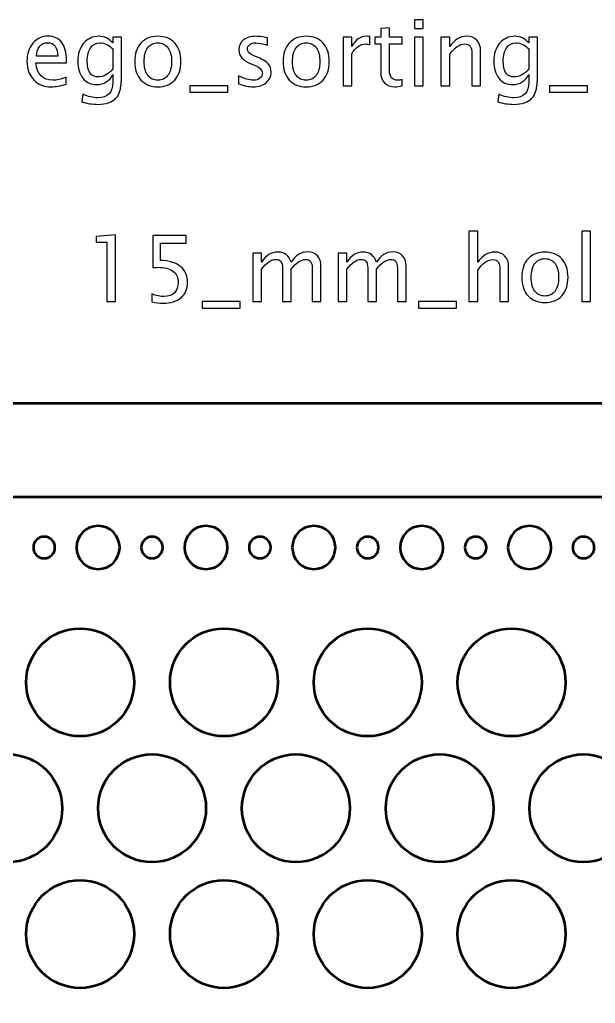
# Model space of a CAD drawing. Header units: centimetres. Extents: x -44 to 44, y -29.8 to 29.1.
# Drawn here: x -4.84 to 3.16, y 15.41 to 29.09 of the extents above; entities that cross this region are included whole.
import ezdxf

# ---------------------------------------------------------------- set-up
doc = ezdxf.new("R2010")
doc.units = ezdxf.units.CM
doc.header["$MEASUREMENT"] = 0
doc.layers.add('Layer 1', color=7, linetype='Continuous')

msp = doc.modelspace()

# ---------------------------------------------------------------- linework, layer by layer
at = {"layer": 'Layer 1', "color": 4, "lineweight": 53}
msp.add_lwpolyline([(-14, 0.25), (14, 0.25), (14, 23.75), (-14, 23.75), (-14, 0.25)], close=True, dxfattribs=at)
at = {"layer": 'Layer 1', "lineweight": 53}
for centre in [(-3.99998, 19.87498), (-1.99998, 19.87498), (0.00002, 19.87498), (2.00002, 19.87498), (-4.99998, 18.12498), (-2.99998, 18.12498), (-0.99998, 18.12498), (1.00002, 18.12498), (3.00002, 18.12498), (-3.99998, 16.37498), (-1.99998, 16.37498), (0.00002, 16.37498), (2.00002, 16.37498)]:
    msp.add_ellipse(centre, major_axis=(0, 0.75002), ratio=1, dxfattribs=at)
at = {"layer": 'Layer 1'}
for points, knots in [([(0.65056, 28.96673), (0.65056, 28.96673), (0.65056, 29.08865), (0.65056, 29.08865), (0.65056, 29.08865), (0.65056, 29.08865), (0.77248, 29.08865), (0.77248, 29.08865), (0.77248, 29.08865), (0.77248, 29.08865), (0.77248, 28.96673), (0.77248, 28.96673), (0.77248, 28.96673), (0.77248, 28.96673), (0.65056, 28.96673), (0.65056, 28.96673)], [0, 0, 0, 0, 0.2, 0.2, 0.2, 0.2, 0.4, 0.4, 0.4, 0.4, 0.6, 0.6, 0.6, 0.6, 1, 1, 1, 1]), ([(-4.19237, 28.19203), (-4.27428, 28.16748), (-4.34435, 28.1552), (-4.40277, 28.1552), (-4.40277, 28.1552), (-4.50246, 28.1552), (-4.58353, 28.18822), (-4.64597, 28.25405), (-4.64597, 28.25405), (-4.70841, 28.31988), (-4.73974, 28.40518), (-4.73974, 28.51017), (-4.73974, 28.51017), (-4.73974, 28.61198), (-4.71222, 28.69559), (-4.65698, 28.76099), (-4.65698, 28.76099), (-4.60173, 28.82618), (-4.53104, 28.85878), (-4.44489, 28.85878), (-4.44489, 28.85878), (-4.3634, 28.85878), (-4.30032, 28.82978), (-4.25587, 28.77179), (-4.25587, 28.77179), (-4.21142, 28.71379), (-4.18919, 28.63166), (-4.18919, 28.52519), (-4.18919, 28.52519), (-4.18919, 28.52519), (-4.18983, 28.48794), (-4.18983, 28.48794), (-4.18983, 28.48794), (-4.18983, 28.48794), (-4.61528, 28.48794), (-4.61528, 28.48794), (-4.61528, 28.48794), (-4.5975, 28.32707), (-4.51897, 28.24664), (-4.37991, 28.24664), (-4.37991, 28.24664), (-4.32889, 28.24664), (-4.26645, 28.26103), (-4.19237, 28.28982), (-4.19237, 28.28982), (-4.19237, 28.28982), (-4.19237, 28.19203), (-4.19237, 28.19203)], [0, 0, 0, 0, 0.07692308, 0.07692308, 0.07692308, 0.07692308, 0.15384615, 0.15384615, 0.15384615, 0.15384615, 0.23076923, 0.23076923, 0.23076923, 0.23076923, 0.30769231, 0.30769231, 0.30769231, 0.30769231, 0.38461538, 0.38461538, 0.38461538, 0.38461538, 0.46153846, 0.46153846, 0.46153846, 0.46153846, 0.53846154, 0.53846154, 0.53846154, 0.53846154, 0.61538462, 0.61538462, 0.61538462, 0.61538462, 0.69230769, 0.69230769, 0.69230769, 0.69230769, 0.76923077, 0.76923077, 0.76923077, 0.76923077, 0.84615385, 0.84615385, 0.84615385, 0.84615385, 1, 1, 1, 1]), ([(-3.97626, 27.94692), (-3.97626, 27.94692), (-3.96187, 28.05233), (-3.96187, 28.05233), (-3.96187, 28.05233), (-3.89117, 28.01931), (-3.82111, 28.0028), (-3.75189, 28.0028), (-3.75189, 28.0028), (-3.61452, 28.0028), (-3.54573, 28.07561), (-3.54573, 28.22103), (-3.54573, 28.22103), (-3.54573, 28.22103), (-3.54573, 28.32686), (-3.54573, 28.32686), (-3.54573, 28.32686), (-3.5669, 28.2822), (-3.59695, 28.2477), (-3.63611, 28.22293), (-3.63611, 28.22293), (-3.67527, 28.19817), (-3.71887, 28.18568), (-3.76692, 28.18568), (-3.76692, 28.18568), (-3.84841, 28.18568), (-3.91297, 28.21489), (-3.9606, 28.27331), (-3.9606, 28.27331), (-4.00822, 28.33173), (-4.03214, 28.41089), (-4.03214, 28.5108), (-4.03214, 28.5108), (-4.03214, 28.61304), (-4.00505, 28.69643), (-3.95086, 28.76099), (-3.95086, 28.76099), (-3.89646, 28.82534), (-3.8264, 28.85751), (-3.74025, 28.85751), (-3.74025, 28.85751), (-3.6649, 28.85751), (-3.59992, 28.82703), (-3.54573, 28.76586), (-3.54573, 28.76586), (-3.54573, 28.76586), (-3.54573, 28.84354), (-3.54573, 28.84354), (-3.54573, 28.84354), (-3.54573, 28.84354), (-3.42381, 28.84354), (-3.42381, 28.84354), (-3.42381, 28.84354), (-3.42381, 28.84354), (-3.42381, 28.35417), (-3.42381, 28.35417), (-3.42381, 28.35417), (-3.42381, 28.24897), (-3.42931, 28.17108), (-3.44032, 28.12049), (-3.44032, 28.12049), (-3.45111, 28.0699), (-3.47186, 28.02841), (-3.50191, 27.99624), (-3.50191, 27.99624), (-3.55525, 27.93972), (-3.63865, 27.91136), (-3.75189, 27.91136), (-3.75189, 27.91136), (-3.82957, 27.91136), (-3.90429, 27.92321), (-3.97626, 27.94692)], [0, 0, 0, 0, 0.05263158, 0.05263158, 0.05263158, 0.05263158, 0.10526316, 0.10526316, 0.10526316, 0.10526316, 0.15789474, 0.15789474, 0.15789474, 0.15789474, 0.21052632, 0.21052632, 0.21052632, 0.21052632, 0.26315789, 0.26315789, 0.26315789, 0.26315789, 0.31578947, 0.31578947, 0.31578947, 0.31578947, 0.36842105, 0.36842105, 0.36842105, 0.36842105, 0.42105263, 0.42105263, 0.42105263, 0.42105263, 0.47368421, 0.47368421, 0.47368421, 0.47368421, 0.52631579, 0.52631579, 0.52631579, 0.52631579, 0.57894737, 0.57894737, 0.57894737, 0.57894737, 0.63157895, 0.63157895, 0.63157895, 0.63157895, 0.68421053, 0.68421053, 0.68421053, 0.68421053, 0.73684211, 0.73684211, 0.73684211, 0.73684211, 0.78947368, 0.78947368, 0.78947368, 0.78947368, 0.84210526, 0.84210526, 0.84210526, 0.84210526, 0.89473684, 0.89473684, 0.89473684, 0.89473684, 1, 1, 1, 1]), ([(-2.91898, 28.1552), (-3.01783, 28.1552), (-3.09614, 28.18674), (-3.15372, 28.24982), (-3.15372, 28.24982), (-3.2115, 28.31289), (-3.24029, 28.39862), (-3.24029, 28.50678), (-3.24029, 28.50678), (-3.24029, 28.61473), (-3.2115, 28.70024), (-3.15372, 28.76311), (-3.15372, 28.76311), (-3.09614, 28.82597), (-3.01783, 28.85751), (-2.91898, 28.85751), (-2.91898, 28.85751), (-2.82013, 28.85751), (-2.74181, 28.82597), (-2.68424, 28.76311), (-2.68424, 28.76311), (-2.62646, 28.70024), (-2.59767, 28.61473), (-2.59767, 28.50678), (-2.59767, 28.50678), (-2.59767, 28.39862), (-2.62646, 28.31289), (-2.68424, 28.24982), (-2.68424, 28.24982), (-2.74181, 28.18674), (-2.82013, 28.1552), (-2.91898, 28.1552)], [0, 0, 0, 0, 0.11111111, 0.11111111, 0.11111111, 0.11111111, 0.22222222, 0.22222222, 0.22222222, 0.22222222, 0.33333333, 0.33333333, 0.33333333, 0.33333333, 0.44444444, 0.44444444, 0.44444444, 0.44444444, 0.55555556, 0.55555556, 0.55555556, 0.55555556, 0.66666667, 0.66666667, 0.66666667, 0.66666667, 0.77777778, 0.77777778, 0.77777778, 0.77777778, 1, 1, 1, 1]), ([(-1.79588, 28.19457), (-1.79588, 28.19457), (-1.79588, 28.30633), (-1.79588, 28.30633), (-1.79588, 28.30633), (-1.71608, 28.26654), (-1.64687, 28.24664), (-1.58781, 28.24664), (-1.58781, 28.24664), (-1.55267, 28.24664), (-1.52346, 28.25617), (-1.50039, 28.27522), (-1.50039, 28.27522), (-1.47732, 28.29405), (-1.46568, 28.31776), (-1.46568, 28.34634), (-1.46568, 28.34634), (-1.46568, 28.38803), (-1.49806, 28.42254), (-1.56283, 28.44984), (-1.56283, 28.44984), (-1.56283, 28.44984), (-1.63417, 28.48011), (-1.63417, 28.48011), (-1.63417, 28.48011), (-1.73936, 28.52371), (-1.79207, 28.58679), (-1.79207, 28.6687), (-1.79207, 28.6687), (-1.79207, 28.72734), (-1.77133, 28.77348), (-1.72984, 28.80713), (-1.72984, 28.80713), (-1.68835, 28.84079), (-1.63141, 28.85751), (-1.55924, 28.85751), (-1.55924, 28.85751), (-1.52177, 28.85751), (-1.4752, 28.85243), (-1.41996, 28.84206), (-1.41996, 28.84206), (-1.41996, 28.84206), (-1.39456, 28.83719), (-1.39456, 28.83719), (-1.39456, 28.83719), (-1.39456, 28.83719), (-1.39456, 28.73559), (-1.39456, 28.73559), (-1.39456, 28.73559), (-1.4625, 28.75591), (-1.51669, 28.76607), (-1.55712, 28.76607), (-1.55712, 28.76607), (-1.59268, 28.76607), (-1.62083, 28.75824), (-1.64221, 28.74279), (-1.64221, 28.74279), (-1.66338, 28.72734), (-1.67396, 28.70659), (-1.67396, 28.68056), (-1.67396, 28.68056), (-1.67396, 28.64394), (-1.64433, 28.61282), (-1.58485, 28.58764), (-1.58485, 28.58764), (-1.58485, 28.58764), (-1.52622, 28.56287), (-1.52622, 28.56287), (-1.52622, 28.56287), (-1.45975, 28.53493), (-1.41276, 28.5053), (-1.38525, 28.47418), (-1.38525, 28.47418), (-1.35752, 28.44307), (-1.34376, 28.40412), (-1.34376, 28.35755), (-1.34376, 28.35755), (-1.34376, 28.2985), (-1.36704, 28.25003), (-1.41382, 28.21214), (-1.41382, 28.21214), (-1.46039, 28.17425), (-1.52008, 28.1552), (-1.59268, 28.1552), (-1.59268, 28.1552), (-1.64856, 28.1552), (-1.71608, 28.16832), (-1.79588, 28.19457)], [0, 0, 0, 0, 0.04347826, 0.04347826, 0.04347826, 0.04347826, 0.08695652, 0.08695652, 0.08695652, 0.08695652, 0.13043478, 0.13043478, 0.13043478, 0.13043478, 0.17391304, 0.17391304, 0.17391304, 0.17391304, 0.2173913, 0.2173913, 0.2173913, 0.2173913, 0.26086957, 0.26086957, 0.26086957, 0.26086957, 0.30434783, 0.30434783, 0.30434783, 0.30434783, 0.34782609, 0.34782609, 0.34782609, 0.34782609, 0.39130435, 0.39130435, 0.39130435, 0.39130435, 0.43478261, 0.43478261, 0.43478261, 0.43478261, 0.47826087, 0.47826087, 0.47826087, 0.47826087, 0.52173913, 0.52173913, 0.52173913, 0.52173913, 0.56521739, 0.56521739, 0.56521739, 0.56521739, 0.60869565, 0.60869565, 0.60869565, 0.60869565, 0.65217391, 0.65217391, 0.65217391, 0.65217391, 0.69565217, 0.69565217, 0.69565217, 0.69565217, 0.73913043, 0.73913043, 0.73913043, 0.73913043, 0.7826087, 0.7826087, 0.7826087, 0.7826087, 0.82608696, 0.82608696, 0.82608696, 0.82608696, 0.86956522, 0.86956522, 0.86956522, 0.86956522, 0.91304348, 0.91304348, 0.91304348, 0.91304348, 1, 1, 1, 1]), ([(-0.85629, 28.1552), (-0.95514, 28.1552), (-1.03345, 28.18674), (-1.09103, 28.24982), (-1.09103, 28.24982), (-1.14881, 28.31289), (-1.1776, 28.39862), (-1.1776, 28.50678), (-1.1776, 28.50678), (-1.1776, 28.61473), (-1.14881, 28.70024), (-1.09103, 28.76311), (-1.09103, 28.76311), (-1.03345, 28.82597), (-0.95514, 28.85751), (-0.85629, 28.85751), (-0.85629, 28.85751), (-0.75744, 28.85751), (-0.67912, 28.82597), (-0.62155, 28.76311), (-0.62155, 28.76311), (-0.56377, 28.70024), (-0.53498, 28.61473), (-0.53498, 28.50678), (-0.53498, 28.50678), (-0.53498, 28.39862), (-0.56377, 28.31289), (-0.62155, 28.24982), (-0.62155, 28.24982), (-0.67912, 28.18674), (-0.75744, 28.1552), (-0.85629, 28.1552)], [0, 0, 0, 0, 0.11111111, 0.11111111, 0.11111111, 0.11111111, 0.22222222, 0.22222222, 0.22222222, 0.22222222, 0.33333333, 0.33333333, 0.33333333, 0.33333333, 0.44444444, 0.44444444, 0.44444444, 0.44444444, 0.55555556, 0.55555556, 0.55555556, 0.55555556, 0.66666667, 0.66666667, 0.66666667, 0.66666667, 0.77777778, 0.77777778, 0.77777778, 0.77777778, 1, 1, 1, 1]), ([(-0.34406, 28.17044), (-0.34406, 28.17044), (-0.34406, 28.84354), (-0.34406, 28.84354), (-0.34406, 28.84354), (-0.34406, 28.84354), (-0.22214, 28.84354), (-0.22214, 28.84354), (-0.22214, 28.84354), (-0.22214, 28.84354), (-0.22214, 28.71633), (-0.22214, 28.71633), (-0.22214, 28.71633), (-0.17367, 28.81052), (-0.10339, 28.85751), (-0.01111, 28.85751), (-0.01111, 28.85751), (0.00138, 28.85751), (0.0145, 28.85645), (0.02805, 28.85434), (0.02805, 28.85434), (0.02805, 28.85434), (0.02805, 28.74025), (0.02805, 28.74025), (0.02805, 28.74025), (0.00688, 28.74723), (-0.01174, 28.75083), (-0.02783, 28.75083), (-0.02783, 28.75083), (-0.1053, 28.75083), (-0.17007, 28.70511), (-0.22214, 28.61346), (-0.22214, 28.61346), (-0.22214, 28.61346), (-0.22214, 28.17044), (-0.22214, 28.17044), (-0.22214, 28.17044), (-0.22214, 28.17044), (-0.34406, 28.17044), (-0.34406, 28.17044)], [0, 0, 0, 0, 0.09090909, 0.09090909, 0.09090909, 0.09090909, 0.18181818, 0.18181818, 0.18181818, 0.18181818, 0.27272727, 0.27272727, 0.27272727, 0.27272727, 0.36363636, 0.36363636, 0.36363636, 0.36363636, 0.45454545, 0.45454545, 0.45454545, 0.45454545, 0.54545455, 0.54545455, 0.54545455, 0.54545455, 0.63636364, 0.63636364, 0.63636364, 0.63636364, 0.72727273, 0.72727273, 0.72727273, 0.72727273, 0.81818182, 0.81818182, 0.81818182, 0.81818182, 1, 1, 1, 1]), ([(0.47657, 28.17065), (0.43889, 28.16028), (0.40609, 28.1552), (0.37836, 28.1552), (0.37836, 28.1552), (0.31613, 28.1552), (0.26766, 28.17298), (0.23294, 28.20854), (0.23294, 28.20854), (0.19802, 28.2441), (0.18066, 28.29342), (0.18066, 28.35671), (0.18066, 28.35671), (0.18066, 28.35671), (0.18066, 28.7521), (0.18066, 28.7521), (0.18066, 28.7521), (0.18066, 28.7521), (0.09642, 28.7521), (0.09642, 28.7521), (0.09642, 28.7521), (0.09642, 28.7521), (0.09642, 28.84354), (0.09642, 28.84354), (0.09642, 28.84354), (0.09642, 28.84354), (0.18066, 28.84354), (0.18066, 28.84354), (0.18066, 28.84354), (0.18066, 28.84354), (0.18066, 28.96525), (0.18066, 28.96525), (0.18066, 28.96525), (0.18066, 28.96525), (0.30258, 28.97689), (0.30258, 28.97689), (0.30258, 28.97689), (0.30258, 28.97689), (0.30258, 28.84354), (0.30258, 28.84354), (0.30258, 28.84354), (0.30258, 28.84354), (0.47911, 28.84354), (0.47911, 28.84354), (0.47911, 28.84354), (0.47911, 28.84354), (0.47911, 28.7521), (0.47911, 28.7521), (0.47911, 28.7521), (0.47911, 28.7521), (0.30258, 28.7521), (0.30258, 28.7521), (0.30258, 28.7521), (0.30258, 28.7521), (0.30258, 28.37872), (0.30258, 28.37872), (0.30258, 28.37872), (0.30258, 28.29067), (0.34089, 28.24664), (0.4173, 28.24664), (0.4173, 28.24664), (0.4336, 28.24664), (0.45329, 28.24939), (0.47657, 28.25468), (0.47657, 28.25468), (0.47657, 28.25468), (0.47657, 28.17065), (0.47657, 28.17065)], [0, 0, 0, 0, 0.05555556, 0.05555556, 0.05555556, 0.05555556, 0.11111111, 0.11111111, 0.11111111, 0.11111111, 0.16666667, 0.16666667, 0.16666667, 0.16666667, 0.22222222, 0.22222222, 0.22222222, 0.22222222, 0.27777778, 0.27777778, 0.27777778, 0.27777778, 0.33333333, 0.33333333, 0.33333333, 0.33333333, 0.38888889, 0.38888889, 0.38888889, 0.38888889, 0.44444444, 0.44444444, 0.44444444, 0.44444444, 0.5, 0.5, 0.5, 0.5, 0.55555556, 0.55555556, 0.55555556, 0.55555556, 0.61111111, 0.61111111, 0.61111111, 0.61111111, 0.66666667, 0.66666667, 0.66666667, 0.66666667, 0.72222222, 0.72222222, 0.72222222, 0.72222222, 0.77777778, 0.77777778, 0.77777778, 0.77777778, 0.83333333, 0.83333333, 0.83333333, 0.83333333, 0.88888889, 0.88888889, 0.88888889, 0.88888889, 1, 1, 1, 1]), ([(1.01759, 28.17044), (1.01759, 28.17044), (1.01759, 28.84354), (1.01759, 28.84354), (1.01759, 28.84354), (1.01759, 28.84354), (1.13951, 28.84354), (1.13951, 28.84354), (1.13951, 28.84354), (1.13951, 28.84354), (1.13951, 28.71633), (1.13951, 28.71633), (1.13951, 28.71633), (1.20407, 28.81052), (1.28323, 28.85751), (1.37679, 28.85751), (1.37679, 28.85751), (1.43563, 28.85751), (1.48241, 28.8391), (1.51691, 28.80205), (1.51691, 28.80205), (1.55141, 28.76522), (1.56877, 28.71548), (1.56877, 28.65325), (1.56877, 28.65325), (1.56877, 28.65325), (1.56877, 28.17044), (1.56877, 28.17044), (1.56877, 28.17044), (1.56877, 28.17044), (1.44685, 28.17044), (1.44685, 28.17044), (1.44685, 28.17044), (1.44685, 28.17044), (1.44685, 28.61346), (1.44685, 28.61346), (1.44685, 28.61346), (1.44685, 28.66341), (1.43944, 28.69897), (1.42484, 28.72014), (1.42484, 28.72014), (1.41002, 28.74152), (1.38568, 28.7521), (1.3516, 28.7521), (1.3516, 28.7521), (1.27667, 28.7521), (1.20597, 28.70321), (1.13951, 28.60542), (1.13951, 28.60542), (1.13951, 28.60542), (1.13951, 28.17044), (1.13951, 28.17044), (1.13951, 28.17044), (1.13951, 28.17044), (1.01759, 28.17044), (1.01759, 28.17044)], [0, 0, 0, 0, 0.06666667, 0.06666667, 0.06666667, 0.06666667, 0.13333333, 0.13333333, 0.13333333, 0.13333333, 0.2, 0.2, 0.2, 0.2, 0.26666667, 0.26666667, 0.26666667, 0.26666667, 0.33333333, 0.33333333, 0.33333333, 0.33333333, 0.4, 0.4, 0.4, 0.4, 0.46666667, 0.46666667, 0.46666667, 0.46666667, 0.53333333, 0.53333333, 0.53333333, 0.53333333, 0.6, 0.6, 0.6, 0.6, 0.66666667, 0.66666667, 0.66666667, 0.66666667, 0.73333333, 0.73333333, 0.73333333, 0.73333333, 0.8, 0.8, 0.8, 0.8, 0.86666667, 0.86666667, 0.86666667, 0.86666667, 1, 1, 1, 1]), ([(1.80838, 27.94692), (1.80838, 27.94692), (1.82277, 28.05233), (1.82277, 28.05233), (1.82277, 28.05233), (1.89347, 28.01931), (1.96353, 28.0028), (2.03275, 28.0028), (2.03275, 28.0028), (2.17012, 28.0028), (2.23891, 28.07561), (2.23891, 28.22103), (2.23891, 28.22103), (2.23891, 28.22103), (2.23891, 28.32686), (2.23891, 28.32686), (2.23891, 28.32686), (2.21774, 28.2822), (2.18769, 28.2477), (2.14853, 28.22293), (2.14853, 28.22293), (2.10937, 28.19817), (2.06577, 28.18568), (2.01772, 28.18568), (2.01772, 28.18568), (1.93623, 28.18568), (1.87167, 28.21489), (1.82404, 28.27331), (1.82404, 28.27331), (1.77642, 28.33173), (1.7525, 28.41089), (1.7525, 28.5108), (1.7525, 28.5108), (1.7525, 28.61304), (1.77959, 28.69643), (1.83378, 28.76099), (1.83378, 28.76099), (1.88818, 28.82534), (1.95824, 28.85751), (2.04439, 28.85751), (2.04439, 28.85751), (2.11974, 28.85751), (2.18472, 28.82703), (2.23891, 28.76586), (2.23891, 28.76586), (2.23891, 28.76586), (2.23891, 28.84354), (2.23891, 28.84354), (2.23891, 28.84354), (2.23891, 28.84354), (2.36083, 28.84354), (2.36083, 28.84354), (2.36083, 28.84354), (2.36083, 28.84354), (2.36083, 28.35417), (2.36083, 28.35417), (2.36083, 28.35417), (2.36083, 28.24897), (2.35533, 28.17108), (2.34432, 28.12049), (2.34432, 28.12049), (2.33353, 28.0699), (2.31278, 28.02841), (2.28273, 27.99624), (2.28273, 27.99624), (2.22939, 27.93972), (2.14599, 27.91136), (2.03275, 27.91136), (2.03275, 27.91136), (1.95507, 27.91136), (1.88035, 27.92321), (1.80838, 27.94692)], [0, 0, 0, 0, 0.05263158, 0.05263158, 0.05263158, 0.05263158, 0.10526316, 0.10526316, 0.10526316, 0.10526316, 0.15789474, 0.15789474, 0.15789474, 0.15789474, 0.21052632, 0.21052632, 0.21052632, 0.21052632, 0.26315789, 0.26315789, 0.26315789, 0.26315789, 0.31578947, 0.31578947, 0.31578947, 0.31578947, 0.36842105, 0.36842105, 0.36842105, 0.36842105, 0.42105263, 0.42105263, 0.42105263, 0.42105263, 0.47368421, 0.47368421, 0.47368421, 0.47368421, 0.52631579, 0.52631579, 0.52631579, 0.52631579, 0.57894737, 0.57894737, 0.57894737, 0.57894737, 0.63157895, 0.63157895, 0.63157895, 0.63157895, 0.68421053, 0.68421053, 0.68421053, 0.68421053, 0.73684211, 0.73684211, 0.73684211, 0.73684211, 0.78947368, 0.78947368, 0.78947368, 0.78947368, 0.84210526, 0.84210526, 0.84210526, 0.84210526, 0.89473684, 0.89473684, 0.89473684, 0.89473684, 1, 1, 1, 1]), ([(-4.60893, 28.57938), (-4.60893, 28.57938), (-4.31175, 28.57938), (-4.31175, 28.57938), (-4.31175, 28.57938), (-4.31175, 28.70469), (-4.35853, 28.76734), (-4.45187, 28.76734), (-4.45187, 28.76734), (-4.54585, 28.76734), (-4.59813, 28.70469), (-4.60893, 28.57938)], [0, 0, 0, 0, 0.25, 0.25, 0.25, 0.25, 0.5, 0.5, 0.5, 0.5, 1, 1, 1, 1]), ([(-3.54573, 28.40327), (-3.54573, 28.40327), (-3.54573, 28.68246), (-3.54573, 28.68246), (-3.54573, 28.68246), (-3.59949, 28.73813), (-3.65812, 28.76607), (-3.72141, 28.76607), (-3.72141, 28.76607), (-3.77772, 28.76607), (-3.82174, 28.74363), (-3.85349, 28.69855), (-3.85349, 28.69855), (-3.88545, 28.65368), (-3.90133, 28.59123), (-3.90133, 28.51165), (-3.90133, 28.51165), (-3.90133, 28.36539), (-3.84947, 28.29236), (-3.74554, 28.29236), (-3.74554, 28.29236), (-3.67485, 28.29236), (-3.60817, 28.3294), (-3.54573, 28.40327)], [0, 0, 0, 0, 0.14285714, 0.14285714, 0.14285714, 0.14285714, 0.28571429, 0.28571429, 0.28571429, 0.28571429, 0.42857143, 0.42857143, 0.42857143, 0.42857143, 0.57142857, 0.57142857, 0.57142857, 0.57142857, 0.71428571, 0.71428571, 0.71428571, 0.71428571, 1, 1, 1, 1]), ([(-2.91919, 28.24664), (-2.85887, 28.24664), (-2.81188, 28.26929), (-2.77843, 28.3148), (-2.77843, 28.3148), (-2.7452, 28.36009), (-2.72848, 28.42423), (-2.72848, 28.50678), (-2.72848, 28.50678), (-2.72848, 28.58912), (-2.7452, 28.65304), (-2.77843, 28.69834), (-2.77843, 28.69834), (-2.81188, 28.74342), (-2.85887, 28.76607), (-2.91919, 28.76607), (-2.91919, 28.76607), (-2.97973, 28.76607), (-3.02672, 28.74342), (-3.05974, 28.69834), (-3.05974, 28.69834), (-3.09297, 28.65304), (-3.10948, 28.58912), (-3.10948, 28.50678), (-3.10948, 28.50678), (-3.10948, 28.42423), (-3.09297, 28.36009), (-3.05974, 28.3148), (-3.05974, 28.3148), (-3.02672, 28.26929), (-2.97973, 28.24664), (-2.91919, 28.24664)], [0, 0, 0, 0, 0.11111111, 0.11111111, 0.11111111, 0.11111111, 0.22222222, 0.22222222, 0.22222222, 0.22222222, 0.33333333, 0.33333333, 0.33333333, 0.33333333, 0.44444444, 0.44444444, 0.44444444, 0.44444444, 0.55555556, 0.55555556, 0.55555556, 0.55555556, 0.66666667, 0.66666667, 0.66666667, 0.66666667, 0.77777778, 0.77777778, 0.77777778, 0.77777778, 1, 1, 1, 1]), ([(-0.8565, 28.24664), (-0.79618, 28.24664), (-0.74919, 28.26929), (-0.71574, 28.3148), (-0.71574, 28.3148), (-0.68251, 28.36009), (-0.66579, 28.42423), (-0.66579, 28.50678), (-0.66579, 28.50678), (-0.66579, 28.58912), (-0.68251, 28.65304), (-0.71574, 28.69834), (-0.71574, 28.69834), (-0.74919, 28.74342), (-0.79618, 28.76607), (-0.8565, 28.76607), (-0.8565, 28.76607), (-0.91704, 28.76607), (-0.96403, 28.74342), (-0.99705, 28.69834), (-0.99705, 28.69834), (-1.03028, 28.65304), (-1.04679, 28.58912), (-1.04679, 28.50678), (-1.04679, 28.50678), (-1.04679, 28.42423), (-1.03028, 28.36009), (-0.99705, 28.3148), (-0.99705, 28.3148), (-0.96403, 28.26929), (-0.91704, 28.24664), (-0.8565, 28.24664)], [0, 0, 0, 0, 0.11111111, 0.11111111, 0.11111111, 0.11111111, 0.22222222, 0.22222222, 0.22222222, 0.22222222, 0.33333333, 0.33333333, 0.33333333, 0.33333333, 0.44444444, 0.44444444, 0.44444444, 0.44444444, 0.55555556, 0.55555556, 0.55555556, 0.55555556, 0.66666667, 0.66666667, 0.66666667, 0.66666667, 0.77777778, 0.77777778, 0.77777778, 0.77777778, 1, 1, 1, 1]), ([(0.65056, 28.17044), (0.65056, 28.17044), (0.65056, 28.84354), (0.65056, 28.84354), (0.65056, 28.84354), (0.65056, 28.84354), (0.77248, 28.84354), (0.77248, 28.84354), (0.77248, 28.84354), (0.77248, 28.84354), (0.77248, 28.17044), (0.77248, 28.17044), (0.77248, 28.17044), (0.77248, 28.17044), (0.65056, 28.17044), (0.65056, 28.17044)], [0, 0, 0, 0, 0.2, 0.2, 0.2, 0.2, 0.4, 0.4, 0.4, 0.4, 0.6, 0.6, 0.6, 0.6, 1, 1, 1, 1]), ([(2.23891, 28.40327), (2.23891, 28.40327), (2.23891, 28.68246), (2.23891, 28.68246), (2.23891, 28.68246), (2.18515, 28.73813), (2.12652, 28.76607), (2.06323, 28.76607), (2.06323, 28.76607), (2.00692, 28.76607), (1.9629, 28.74363), (1.93115, 28.69855), (1.93115, 28.69855), (1.89919, 28.65368), (1.88331, 28.59123), (1.88331, 28.51165), (1.88331, 28.51165), (1.88331, 28.36539), (1.93517, 28.29236), (2.0391, 28.29236), (2.0391, 28.29236), (2.10979, 28.29236), (2.17647, 28.3294), (2.23891, 28.40327)], [0, 0, 0, 0, 0.14285714, 0.14285714, 0.14285714, 0.14285714, 0.28571429, 0.28571429, 0.28571429, 0.28571429, 0.42857143, 0.42857143, 0.42857143, 0.42857143, 0.57142857, 0.57142857, 0.57142857, 0.57142857, 0.71428571, 0.71428571, 0.71428571, 0.71428571, 1, 1, 1, 1]), ([(-2.47533, 28.079), (-2.47533, 28.079), (-2.47533, 28.17044), (-2.47533, 28.17044), (-2.47533, 28.17044), (-2.47533, 28.17044), (-1.94701, 28.17044), (-1.94701, 28.17044), (-1.94701, 28.17044), (-1.94701, 28.17044), (-1.94701, 28.079), (-1.94701, 28.079), (-1.94701, 28.079), (-1.94701, 28.079), (-2.47533, 28.079), (-2.47533, 28.079)], [0, 0, 0, 0, 0.2, 0.2, 0.2, 0.2, 0.4, 0.4, 0.4, 0.4, 0.6, 0.6, 0.6, 0.6, 1, 1, 1, 1]), ([(2.52911, 28.079), (2.52911, 28.079), (2.52911, 28.17044), (2.52911, 28.17044), (2.52911, 28.17044), (2.52911, 28.17044), (3.05743, 28.17044), (3.05743, 28.17044), (3.05743, 28.17044), (3.05743, 28.17044), (3.05743, 28.079), (3.05743, 28.079), (3.05743, 28.079), (3.05743, 28.079), (2.52911, 28.079), (2.52911, 28.079)], [0, 0, 0, 0, 0.2, 0.2, 0.2, 0.2, 0.4, 0.4, 0.4, 0.4, 0.6, 0.6, 0.6, 0.6, 1, 1, 1, 1]), ([(1.40748, 25.17044), (1.40748, 25.17044), (1.40748, 26.14961), (1.40748, 26.14961), (1.40748, 26.14961), (1.40748, 26.14961), (1.5294, 26.14961), (1.5294, 26.14961), (1.5294, 26.14961), (1.5294, 26.14961), (1.5294, 25.71633), (1.5294, 25.71633), (1.5294, 25.71633), (1.59396, 25.81052), (1.67312, 25.85751), (1.76668, 25.85751), (1.76668, 25.85751), (1.82552, 25.85751), (1.8723, 25.8391), (1.9068, 25.80205), (1.9068, 25.80205), (1.9413, 25.76522), (1.95866, 25.71548), (1.95866, 25.65325), (1.95866, 25.65325), (1.95866, 25.65325), (1.95866, 25.17044), (1.95866, 25.17044), (1.95866, 25.17044), (1.95866, 25.17044), (1.83674, 25.17044), (1.83674, 25.17044), (1.83674, 25.17044), (1.83674, 25.17044), (1.83674, 25.61346), (1.83674, 25.61346), (1.83674, 25.61346), (1.83674, 25.66341), (1.82933, 25.69897), (1.81473, 25.72014), (1.81473, 25.72014), (1.79991, 25.74152), (1.77557, 25.7521), (1.74149, 25.7521), (1.74149, 25.7521), (1.66656, 25.7521), (1.59586, 25.70321), (1.5294, 25.60542), (1.5294, 25.60542), (1.5294, 25.60542), (1.5294, 25.17044), (1.5294, 25.17044), (1.5294, 25.17044), (1.5294, 25.17044), (1.40748, 25.17044), (1.40748, 25.17044)], [0, 0, 0, 0, 0.06666667, 0.06666667, 0.06666667, 0.06666667, 0.13333333, 0.13333333, 0.13333333, 0.13333333, 0.2, 0.2, 0.2, 0.2, 0.26666667, 0.26666667, 0.26666667, 0.26666667, 0.33333333, 0.33333333, 0.33333333, 0.33333333, 0.4, 0.4, 0.4, 0.4, 0.46666667, 0.46666667, 0.46666667, 0.46666667, 0.53333333, 0.53333333, 0.53333333, 0.53333333, 0.6, 0.6, 0.6, 0.6, 0.66666667, 0.66666667, 0.66666667, 0.66666667, 0.73333333, 0.73333333, 0.73333333, 0.73333333, 0.8, 0.8, 0.8, 0.8, 0.86666667, 0.86666667, 0.86666667, 0.86666667, 1, 1, 1, 1]), ([(2.97593, 25.17044), (2.97593, 25.17044), (2.97593, 26.14961), (2.97593, 26.14961), (2.97593, 26.14961), (2.97593, 26.14961), (3.09785, 26.14961), (3.09785, 26.14961), (3.09785, 26.14961), (3.09785, 26.14961), (3.09785, 25.17044), (3.09785, 25.17044), (3.09785, 25.17044), (3.09785, 25.17044), (2.97593, 25.17044), (2.97593, 25.17044)], [0, 0, 0, 0, 0.2, 0.2, 0.2, 0.2, 0.4, 0.4, 0.4, 0.4, 0.6, 0.6, 0.6, 0.6, 1, 1, 1, 1]), ([(-3.62934, 25.17044), (-3.62934, 25.17044), (-3.62934, 25.99721), (-3.62934, 25.99721), (-3.62934, 25.99721), (-3.62934, 25.99721), (-3.77539, 25.99721), (-3.77539, 25.99721), (-3.77539, 25.99721), (-3.77539, 25.99721), (-3.77539, 26.07341), (-3.77539, 26.07341), (-3.77539, 26.07341), (-3.77539, 26.07341), (-3.50742, 26.09627), (-3.50742, 26.09627), (-3.50742, 26.09627), (-3.50742, 26.09627), (-3.50742, 25.17044), (-3.50742, 25.17044), (-3.50742, 25.17044), (-3.50742, 25.17044), (-3.62934, 25.17044), (-3.62934, 25.17044)], [0, 0, 0, 0, 0.14285714, 0.14285714, 0.14285714, 0.14285714, 0.28571429, 0.28571429, 0.28571429, 0.28571429, 0.42857143, 0.42857143, 0.42857143, 0.42857143, 0.57142857, 0.57142857, 0.57142857, 0.57142857, 0.71428571, 0.71428571, 0.71428571, 0.71428571, 1, 1, 1, 1]), ([(-3.00408, 25.16663), (-3.00408, 25.16663), (-3.00408, 25.27585), (-3.00408, 25.27585), (-3.00408, 25.27585), (-2.94333, 25.2513), (-2.88576, 25.23902), (-2.83072, 25.23902), (-2.83072, 25.23902), (-2.77061, 25.23902), (-2.7232, 25.2568), (-2.6887, 25.29236), (-2.6887, 25.29236), (-2.65419, 25.32792), (-2.63705, 25.37682), (-2.63705, 25.43905), (-2.63705, 25.43905), (-2.63705, 25.50593), (-2.66139, 25.55716), (-2.71007, 25.5925), (-2.71007, 25.5925), (-2.75876, 25.62785), (-2.82924, 25.64542), (-2.92132, 25.64542), (-2.92132, 25.64542), (-2.9427, 25.64542), (-2.96534, 25.64394), (-2.98884, 25.64098), (-2.98884, 25.64098), (-2.98884, 25.64098), (-2.98884, 26.08865), (-2.98884, 26.08865), (-2.98884, 26.08865), (-2.98884, 26.08865), (-2.52402, 26.08865), (-2.52402, 26.08865), (-2.52402, 26.08865), (-2.52402, 26.08865), (-2.52402, 25.98197), (-2.52402, 25.98197), (-2.52402, 25.98197), (-2.52402, 25.98197), (-2.88216, 25.98197), (-2.88216, 25.98197), (-2.88216, 25.98197), (-2.88216, 25.98197), (-2.88216, 25.7394), (-2.88216, 25.7394), (-2.88216, 25.7394), (-2.76405, 25.7394), (-2.67197, 25.71231), (-2.60572, 25.65812), (-2.60572, 25.65812), (-2.53947, 25.60415), (-2.50624, 25.52922), (-2.50624, 25.43333), (-2.50624, 25.43333), (-2.50624, 25.34401), (-2.5363, 25.27416), (-2.59641, 25.22357), (-2.59641, 25.22357), (-2.65652, 25.17298), (-2.7395, 25.14758), (-2.84533, 25.14758), (-2.84533, 25.14758), (-2.89253, 25.14758), (-2.94545, 25.15393), (-3.00408, 25.16663)], [0, 0, 0, 0, 0.05555556, 0.05555556, 0.05555556, 0.05555556, 0.11111111, 0.11111111, 0.11111111, 0.11111111, 0.16666667, 0.16666667, 0.16666667, 0.16666667, 0.22222222, 0.22222222, 0.22222222, 0.22222222, 0.27777778, 0.27777778, 0.27777778, 0.27777778, 0.33333333, 0.33333333, 0.33333333, 0.33333333, 0.38888889, 0.38888889, 0.38888889, 0.38888889, 0.44444444, 0.44444444, 0.44444444, 0.44444444, 0.5, 0.5, 0.5, 0.5, 0.55555556, 0.55555556, 0.55555556, 0.55555556, 0.61111111, 0.61111111, 0.61111111, 0.61111111, 0.66666667, 0.66666667, 0.66666667, 0.66666667, 0.72222222, 0.72222222, 0.72222222, 0.72222222, 0.77777778, 0.77777778, 0.77777778, 0.77777778, 0.83333333, 0.83333333, 0.83333333, 0.83333333, 0.88888889, 0.88888889, 0.88888889, 0.88888889, 1, 1, 1, 1]), ([(-1.59904, 25.17044), (-1.59904, 25.17044), (-1.59904, 25.84354), (-1.59904, 25.84354), (-1.59904, 25.84354), (-1.59904, 25.84354), (-1.47712, 25.84354), (-1.47712, 25.84354), (-1.47712, 25.84354), (-1.47712, 25.84354), (-1.47712, 25.71633), (-1.47712, 25.71633), (-1.47712, 25.71633), (-1.41764, 25.81052), (-1.34144, 25.85751), (-1.2481, 25.85751), (-1.2481, 25.85751), (-1.15814, 25.85751), (-1.09697, 25.81052), (-1.06437, 25.71633), (-1.06437, 25.71633), (-1.00658, 25.81137), (-0.93123, 25.85878), (-0.83873, 25.85878), (-0.83873, 25.85878), (-0.77968, 25.85878), (-0.73375, 25.84142), (-0.70094, 25.8065), (-0.70094, 25.8065), (-0.66813, 25.77157), (-0.65162, 25.72268), (-0.65162, 25.65981), (-0.65162, 25.65981), (-0.65162, 25.65981), (-0.65162, 25.17044), (-0.65162, 25.17044), (-0.65162, 25.17044), (-0.65162, 25.17044), (-0.77354, 25.17044), (-0.77354, 25.17044), (-0.77354, 25.17044), (-0.77354, 25.17044), (-0.77354, 25.63971), (-0.77354, 25.63971), (-0.77354, 25.63971), (-0.77354, 25.71633), (-0.80402, 25.75464), (-0.86498, 25.75464), (-0.86498, 25.75464), (-0.92827, 25.75464), (-0.99473, 25.70998), (-1.06437, 25.62044), (-1.06437, 25.62044), (-1.06437, 25.62044), (-1.06437, 25.17044), (-1.06437, 25.17044), (-1.06437, 25.17044), (-1.06437, 25.17044), (-1.18629, 25.17044), (-1.18629, 25.17044), (-1.18629, 25.17044), (-1.18629, 25.17044), (-1.18629, 25.64013), (-1.18629, 25.64013), (-1.18629, 25.64013), (-1.18629, 25.71739), (-1.21719, 25.75591), (-1.27921, 25.75591), (-1.27921, 25.75591), (-1.34081, 25.75591), (-1.40685, 25.71104), (-1.47712, 25.62108), (-1.47712, 25.62108), (-1.47712, 25.62108), (-1.47712, 25.17044), (-1.47712, 25.17044), (-1.47712, 25.17044), (-1.47712, 25.17044), (-1.59904, 25.17044), (-1.59904, 25.17044)], [0, 0, 0, 0, 0.04761905, 0.04761905, 0.04761905, 0.04761905, 0.0952381, 0.0952381, 0.0952381, 0.0952381, 0.14285714, 0.14285714, 0.14285714, 0.14285714, 0.19047619, 0.19047619, 0.19047619, 0.19047619, 0.23809524, 0.23809524, 0.23809524, 0.23809524, 0.28571429, 0.28571429, 0.28571429, 0.28571429, 0.33333333, 0.33333333, 0.33333333, 0.33333333, 0.38095238, 0.38095238, 0.38095238, 0.38095238, 0.42857143, 0.42857143, 0.42857143, 0.42857143, 0.47619048, 0.47619048, 0.47619048, 0.47619048, 0.52380952, 0.52380952, 0.52380952, 0.52380952, 0.57142857, 0.57142857, 0.57142857, 0.57142857, 0.61904762, 0.61904762, 0.61904762, 0.61904762, 0.66666667, 0.66666667, 0.66666667, 0.66666667, 0.71428571, 0.71428571, 0.71428571, 0.71428571, 0.76190476, 0.76190476, 0.76190476, 0.76190476, 0.80952381, 0.80952381, 0.80952381, 0.80952381, 0.85714286, 0.85714286, 0.85714286, 0.85714286, 0.9047619, 0.9047619, 0.9047619, 0.9047619, 1, 1, 1, 1]), ([(-0.41328, 25.17044), (-0.41328, 25.17044), (-0.41328, 25.84354), (-0.41328, 25.84354), (-0.41328, 25.84354), (-0.41328, 25.84354), (-0.29136, 25.84354), (-0.29136, 25.84354), (-0.29136, 25.84354), (-0.29136, 25.84354), (-0.29136, 25.71633), (-0.29136, 25.71633), (-0.29136, 25.71633), (-0.23188, 25.81052), (-0.15568, 25.85751), (-0.06234, 25.85751), (-0.06234, 25.85751), (0.02762, 25.85751), (0.08879, 25.81052), (0.12139, 25.71633), (0.12139, 25.71633), (0.17918, 25.81137), (0.25453, 25.85878), (0.34703, 25.85878), (0.34703, 25.85878), (0.40608, 25.85878), (0.45201, 25.84142), (0.48482, 25.8065), (0.48482, 25.8065), (0.51763, 25.77157), (0.53414, 25.72268), (0.53414, 25.65981), (0.53414, 25.65981), (0.53414, 25.65981), (0.53414, 25.17044), (0.53414, 25.17044), (0.53414, 25.17044), (0.53414, 25.17044), (0.41222, 25.17044), (0.41222, 25.17044), (0.41222, 25.17044), (0.41222, 25.17044), (0.41222, 25.63971), (0.41222, 25.63971), (0.41222, 25.63971), (0.41222, 25.71633), (0.38174, 25.75464), (0.32078, 25.75464), (0.32078, 25.75464), (0.25749, 25.75464), (0.19103, 25.70998), (0.12139, 25.62044), (0.12139, 25.62044), (0.12139, 25.62044), (0.12139, 25.17044), (0.12139, 25.17044), (0.12139, 25.17044), (0.12139, 25.17044), (-0.00053, 25.17044), (-0.00053, 25.17044), (-0.00053, 25.17044), (-0.00053, 25.17044), (-0.00053, 25.64013), (-0.00053, 25.64013), (-0.00053, 25.64013), (-0.00053, 25.71739), (-0.03143, 25.75591), (-0.09345, 25.75591), (-0.09345, 25.75591), (-0.15505, 25.75591), (-0.22109, 25.71104), (-0.29136, 25.62108), (-0.29136, 25.62108), (-0.29136, 25.62108), (-0.29136, 25.17044), (-0.29136, 25.17044), (-0.29136, 25.17044), (-0.29136, 25.17044), (-0.41328, 25.17044), (-0.41328, 25.17044)], [0, 0, 0, 0, 0.04761905, 0.04761905, 0.04761905, 0.04761905, 0.0952381, 0.0952381, 0.0952381, 0.0952381, 0.14285714, 0.14285714, 0.14285714, 0.14285714, 0.19047619, 0.19047619, 0.19047619, 0.19047619, 0.23809524, 0.23809524, 0.23809524, 0.23809524, 0.28571429, 0.28571429, 0.28571429, 0.28571429, 0.33333333, 0.33333333, 0.33333333, 0.33333333, 0.38095238, 0.38095238, 0.38095238, 0.38095238, 0.42857143, 0.42857143, 0.42857143, 0.42857143, 0.47619048, 0.47619048, 0.47619048, 0.47619048, 0.52380952, 0.52380952, 0.52380952, 0.52380952, 0.57142857, 0.57142857, 0.57142857, 0.57142857, 0.61904762, 0.61904762, 0.61904762, 0.61904762, 0.66666667, 0.66666667, 0.66666667, 0.66666667, 0.71428571, 0.71428571, 0.71428571, 0.71428571, 0.76190476, 0.76190476, 0.76190476, 0.76190476, 0.80952381, 0.80952381, 0.80952381, 0.80952381, 0.85714286, 0.85714286, 0.85714286, 0.85714286, 0.9047619, 0.9047619, 0.9047619, 0.9047619, 1, 1, 1, 1]), ([(2.4637, 25.1552), (2.36485, 25.1552), (2.28654, 25.18674), (2.22896, 25.24982), (2.22896, 25.24982), (2.17118, 25.31289), (2.14239, 25.39862), (2.14239, 25.50678), (2.14239, 25.50678), (2.14239, 25.61473), (2.17118, 25.70024), (2.22896, 25.76311), (2.22896, 25.76311), (2.28654, 25.82597), (2.36485, 25.85751), (2.4637, 25.85751), (2.4637, 25.85751), (2.56255, 25.85751), (2.64087, 25.82597), (2.69844, 25.76311), (2.69844, 25.76311), (2.75622, 25.70024), (2.78501, 25.61473), (2.78501, 25.50678), (2.78501, 25.50678), (2.78501, 25.39862), (2.75622, 25.31289), (2.69844, 25.24982), (2.69844, 25.24982), (2.64087, 25.18674), (2.56255, 25.1552), (2.4637, 25.1552)], [0, 0, 0, 0, 0.11111111, 0.11111111, 0.11111111, 0.11111111, 0.22222222, 0.22222222, 0.22222222, 0.22222222, 0.33333333, 0.33333333, 0.33333333, 0.33333333, 0.44444444, 0.44444444, 0.44444444, 0.44444444, 0.55555556, 0.55555556, 0.55555556, 0.55555556, 0.66666667, 0.66666667, 0.66666667, 0.66666667, 0.77777778, 0.77777778, 0.77777778, 0.77777778, 1, 1, 1, 1]), ([(2.46349, 25.24664), (2.52381, 25.24664), (2.5708, 25.26929), (2.60425, 25.3148), (2.60425, 25.3148), (2.63748, 25.36009), (2.6542, 25.42423), (2.6542, 25.50678), (2.6542, 25.50678), (2.6542, 25.58912), (2.63748, 25.65304), (2.60425, 25.69834), (2.60425, 25.69834), (2.5708, 25.74342), (2.52381, 25.76607), (2.46349, 25.76607), (2.46349, 25.76607), (2.40295, 25.76607), (2.35596, 25.74342), (2.32294, 25.69834), (2.32294, 25.69834), (2.28971, 25.65304), (2.2732, 25.58912), (2.2732, 25.50678), (2.2732, 25.50678), (2.2732, 25.42423), (2.28971, 25.36009), (2.32294, 25.3148), (2.32294, 25.3148), (2.35596, 25.26929), (2.40295, 25.24664), (2.46349, 25.24664)], [0, 0, 0, 0, 0.11111111, 0.11111111, 0.11111111, 0.11111111, 0.22222222, 0.22222222, 0.22222222, 0.22222222, 0.33333333, 0.33333333, 0.33333333, 0.33333333, 0.44444444, 0.44444444, 0.44444444, 0.44444444, 0.55555556, 0.55555556, 0.55555556, 0.55555556, 0.66666667, 0.66666667, 0.66666667, 0.66666667, 0.77777778, 0.77777778, 0.77777778, 0.77777778, 1, 1, 1, 1]), ([(-2.30262, 25.079), (-2.30262, 25.079), (-2.30262, 25.17044), (-2.30262, 25.17044), (-2.30262, 25.17044), (-2.30262, 25.17044), (-1.7743, 25.17044), (-1.7743, 25.17044), (-1.7743, 25.17044), (-1.7743, 25.17044), (-1.7743, 25.079), (-1.7743, 25.079), (-1.7743, 25.079), (-1.7743, 25.079), (-2.30262, 25.079), (-2.30262, 25.079)], [0, 0, 0, 0, 0.2, 0.2, 0.2, 0.2, 0.4, 0.4, 0.4, 0.4, 0.6, 0.6, 0.6, 0.6, 1, 1, 1, 1]), ([(0.7039, 25.079), (0.7039, 25.079), (0.7039, 25.17044), (0.7039, 25.17044), (0.7039, 25.17044), (0.7039, 25.17044), (1.23222, 25.17044), (1.23222, 25.17044), (1.23222, 25.17044), (1.23222, 25.17044), (1.23222, 25.079), (1.23222, 25.079), (1.23222, 25.079), (1.23222, 25.079), (0.7039, 25.079), (0.7039, 25.079)], [0, 0, 0, 0, 0.2, 0.2, 0.2, 0.2, 0.4, 0.4, 0.4, 0.4, 0.6, 0.6, 0.6, 0.6, 1, 1, 1, 1])]:
    msp.add_open_spline(points, degree=3, knots=knots, dxfattribs=at)
at = {"layer": 'Layer 1', "lineweight": 53}
for points, knots in [([(-10.45, 2.05), (-10.45, 2.05), (-10.45, 21.95), (-10.45, 21.95), (-10.45, 21.95), (-10.45, 22.22614), (-10.22614, 22.45), (-9.95, 22.45), (-9.95, 22.45), (-9.95, 22.45), (9.95, 22.45), (9.95, 22.45), (9.95, 22.45), (10.22614, 22.45), (10.45, 22.22614), (10.45, 21.95), (10.45, 21.95), (10.45, 21.95), (10.45, 2.05), (10.45, 2.05), (10.45, 2.05), (10.45, 1.77386), (10.22614, 1.55), (9.95, 1.55), (9.95, 1.55), (9.95, 1.55), (-9.95, 1.55), (-9.95, 1.55), (-9.95, 1.55), (-10.22614, 1.55), (-10.45, 1.77386), (-10.45, 2.05)], [0, 0, 0, 0, 0.11111111, 0.11111111, 0.11111111, 0.11111111, 0.22222222, 0.22222222, 0.22222222, 0.22222222, 0.33333333, 0.33333333, 0.33333333, 0.33333333, 0.44444444, 0.44444444, 0.44444444, 0.44444444, 0.55555556, 0.55555556, 0.55555556, 0.55555556, 0.66666667, 0.66666667, 0.66666667, 0.66666667, 0.77777778, 0.77777778, 0.77777778, 0.77777778, 1, 1, 1, 1]), ([(-4.05, 21.75), (-4.05, 21.91569), (-3.91569, 22.05), (-3.75, 22.05), (-3.75, 22.05), (-3.58431, 22.05), (-3.45, 21.91569), (-3.45, 21.75), (-3.45, 21.75), (-3.45, 21.58431), (-3.58431, 21.45), (-3.75, 21.45), (-3.75, 21.45), (-3.91569, 21.45), (-4.05, 21.58431), (-4.05, 21.75)], [0, 0, 0, 0, 0.2, 0.2, 0.2, 0.2, 0.4, 0.4, 0.4, 0.4, 0.6, 0.6, 0.6, 0.6, 1, 1, 1, 1]), ([(-2.55, 21.75), (-2.55, 21.91569), (-2.41569, 22.05), (-2.25, 22.05), (-2.25, 22.05), (-2.08431, 22.05), (-1.95, 21.91569), (-1.95, 21.75), (-1.95, 21.75), (-1.95, 21.58431), (-2.08431, 21.45), (-2.25, 21.45), (-2.25, 21.45), (-2.41569, 21.45), (-2.55, 21.58431), (-2.55, 21.75)], [0, 0, 0, 0, 0.2, 0.2, 0.2, 0.2, 0.4, 0.4, 0.4, 0.4, 0.6, 0.6, 0.6, 0.6, 1, 1, 1, 1]), ([(-1.05, 21.75), (-1.05, 21.91569), (-0.91569, 22.05), (-0.75, 22.05), (-0.75, 22.05), (-0.58431, 22.05), (-0.45, 21.91569), (-0.45, 21.75), (-0.45, 21.75), (-0.45, 21.58431), (-0.58431, 21.45), (-0.75, 21.45), (-0.75, 21.45), (-0.91569, 21.45), (-1.05, 21.58431), (-1.05, 21.75)], [0, 0, 0, 0, 0.2, 0.2, 0.2, 0.2, 0.4, 0.4, 0.4, 0.4, 0.6, 0.6, 0.6, 0.6, 1, 1, 1, 1]), ([(0.45, 21.75), (0.45, 21.91569), (0.58431, 22.05), (0.75, 22.05), (0.75, 22.05), (0.91569, 22.05), (1.05, 21.91569), (1.05, 21.75), (1.05, 21.75), (1.05, 21.58431), (0.91569, 21.45), (0.75, 21.45), (0.75, 21.45), (0.58431, 21.45), (0.45, 21.58431), (0.45, 21.75)], [0, 0, 0, 0, 0.2, 0.2, 0.2, 0.2, 0.4, 0.4, 0.4, 0.4, 0.6, 0.6, 0.6, 0.6, 1, 1, 1, 1]), ([(1.95, 21.75), (1.95, 21.91569), (2.08431, 22.05), (2.25, 22.05), (2.25, 22.05), (2.41569, 22.05), (2.55, 21.91569), (2.55, 21.75), (2.55, 21.75), (2.55, 21.58431), (2.41569, 21.45), (2.25, 21.45), (2.25, 21.45), (2.08431, 21.45), (1.95, 21.58431), (1.95, 21.75)], [0, 0, 0, 0, 0.2, 0.2, 0.2, 0.2, 0.4, 0.4, 0.4, 0.4, 0.6, 0.6, 0.6, 0.6, 1, 1, 1, 1]), ([(-4.65, 21.75), (-4.65, 21.83284), (-4.58284, 21.9), (-4.5, 21.9), (-4.5, 21.9), (-4.41716, 21.9), (-4.35, 21.83284), (-4.35, 21.75), (-4.35, 21.75), (-4.35, 21.66716), (-4.41716, 21.6), (-4.5, 21.6), (-4.5, 21.6), (-4.58284, 21.6), (-4.65, 21.66716), (-4.65, 21.75)], [0, 0, 0, 0, 0.2, 0.2, 0.2, 0.2, 0.4, 0.4, 0.4, 0.4, 0.6, 0.6, 0.6, 0.6, 1, 1, 1, 1]), ([(-3.15, 21.75), (-3.15, 21.83284), (-3.08284, 21.9), (-3, 21.9), (-3, 21.9), (-2.91716, 21.9), (-2.85, 21.83284), (-2.85, 21.75), (-2.85, 21.75), (-2.85, 21.66716), (-2.91716, 21.6), (-3, 21.6), (-3, 21.6), (-3.08284, 21.6), (-3.15, 21.66716), (-3.15, 21.75)], [0, 0, 0, 0, 0.2, 0.2, 0.2, 0.2, 0.4, 0.4, 0.4, 0.4, 0.6, 0.6, 0.6, 0.6, 1, 1, 1, 1]), ([(-1.65, 21.75), (-1.65, 21.83284), (-1.58284, 21.9), (-1.5, 21.9), (-1.5, 21.9), (-1.41716, 21.9), (-1.35, 21.83284), (-1.35, 21.75), (-1.35, 21.75), (-1.35, 21.66716), (-1.41716, 21.6), (-1.5, 21.6), (-1.5, 21.6), (-1.58284, 21.6), (-1.65, 21.66716), (-1.65, 21.75)], [0, 0, 0, 0, 0.2, 0.2, 0.2, 0.2, 0.4, 0.4, 0.4, 0.4, 0.6, 0.6, 0.6, 0.6, 1, 1, 1, 1]), ([(-0.15, 21.75), (-0.15, 21.83284), (-0.08284, 21.9), (0, 21.9), (0, 21.9), (0.08284, 21.9), (0.15, 21.83284), (0.15, 21.75), (0.15, 21.75), (0.15, 21.66716), (0.08284, 21.6), (0, 21.6), (0, 21.6), (-0.08284, 21.6), (-0.15, 21.66716), (-0.15, 21.75)], [0, 0, 0, 0, 0.2, 0.2, 0.2, 0.2, 0.4, 0.4, 0.4, 0.4, 0.6, 0.6, 0.6, 0.6, 1, 1, 1, 1]), ([(1.35, 21.75), (1.35, 21.83284), (1.41716, 21.9), (1.5, 21.9), (1.5, 21.9), (1.58284, 21.9), (1.65, 21.83284), (1.65, 21.75), (1.65, 21.75), (1.65, 21.66716), (1.58284, 21.6), (1.5, 21.6), (1.5, 21.6), (1.41716, 21.6), (1.35, 21.66716), (1.35, 21.75)], [0, 0, 0, 0, 0.2, 0.2, 0.2, 0.2, 0.4, 0.4, 0.4, 0.4, 0.6, 0.6, 0.6, 0.6, 1, 1, 1, 1]), ([(2.85, 21.75), (2.85, 21.83284), (2.91716, 21.9), (3, 21.9), (3, 21.9), (3.08284, 21.9), (3.15, 21.83284), (3.15, 21.75), (3.15, 21.75), (3.15, 21.66716), (3.08284, 21.6), (3, 21.6), (3, 21.6), (2.91716, 21.6), (2.85, 21.66716), (2.85, 21.75)], [0, 0, 0, 0, 0.2, 0.2, 0.2, 0.2, 0.4, 0.4, 0.4, 0.4, 0.6, 0.6, 0.6, 0.6, 1, 1, 1, 1])]:
    msp.add_open_spline(points, degree=3, knots=knots, dxfattribs=at)

doc.saveas('drawing.dxf')
